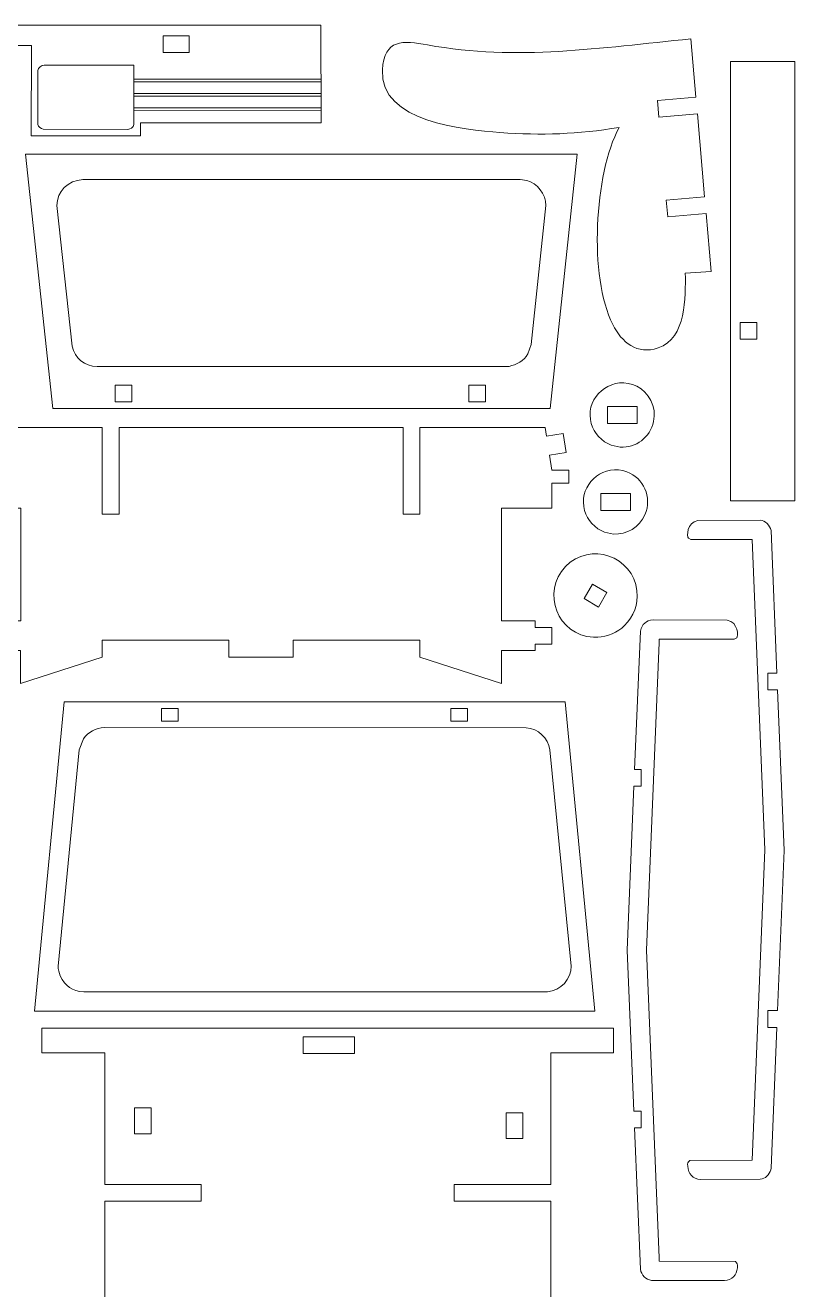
# Model space of a CAD drawing. Header units: centimetres. Extents: x -51 to 93, y -24 to 6.
# Drawn here: x -10.88 to 0.63, y -13.46 to 5.44 of the extents above; entities that cross this region are included whole.
import ezdxf

# ---------------------------------------------------------------- set-up
doc = ezdxf.new("R2010")
doc.units = ezdxf.units.CM
doc.header["$MEASUREMENT"] = 0
doc.layers.add('Camada 1', color=7, linetype='Continuous')

msp = doc.modelspace()

# ---------------------------------------------------------------- linework, layer by layer
at = {"layer": 'Camada 1', "color": 250, "lineweight": 9}
for points, knots in [([(-6.45762, 5.44311), (-6.45762, 5.44311), (-10.78777, 5.44311), (-10.78777, 5.44311), (-10.78777, 5.44311), (-10.78777, 5.44311), (-11.04777, 5.44311), (-11.04777, 5.44311), (-11.04777, 5.44311), (-11.04777, 5.44311), (-11.04777, 5.14311), (-11.04777, 5.14311), (-11.04777, 5.14311), (-11.04777, 5.14311), (-10.78819, 5.14311), (-10.78819, 5.14311), (-10.78819, 5.14311), (-10.78819, 5.14311), (-10.79008, 3.79054), (-10.79008, 3.79054), (-10.79008, 3.79054), (-10.79008, 3.79054), (-9.15559, 3.79068), (-9.15559, 3.79068), (-9.15559, 3.79068), (-9.15559, 3.79068), (-9.1559, 3.9865), (-9.1559, 3.9865), (-9.1559, 3.9865), (-9.1559, 3.9865), (-6.45165, 3.98661), (-6.45165, 3.98661), (-6.45165, 3.98661), (-6.45165, 3.98661), (-6.45762, 5.44311), (-6.45762, 5.44311)], [0, 0, 0, 0, 0.1, 0.1, 0.1, 0.1, 0.2, 0.2, 0.2, 0.2, 0.3, 0.3, 0.3, 0.3, 0.4, 0.4, 0.4, 0.4, 0.5, 0.5, 0.5, 0.5, 0.6, 0.6, 0.6, 0.6, 0.7, 0.7, 0.7, 0.7, 0.8, 0.8, 0.8, 0.8, 1, 1, 1, 1]), ([(-8.81479, 5.03415), (-8.81479, 5.03415), (-8.81651, 5.28424), (-8.81651, 5.28424), (-8.81651, 5.28424), (-8.81651, 5.28424), (-8.42939, 5.28758), (-8.42939, 5.28758), (-8.42939, 5.28758), (-8.42939, 5.28758), (-8.42982, 5.03746), (-8.42982, 5.03746), (-8.42982, 5.03746), (-8.42982, 5.03746), (-8.81479, 5.03415), (-8.81479, 5.03415)], [0, 0, 0, 0, 0.2, 0.2, 0.2, 0.2, 0.4, 0.4, 0.4, 0.4, 0.6, 0.6, 0.6, 0.6, 1, 1, 1, 1]), ([(-1.29111, 2.82888), (-1.29111, 2.82888), (-0.71617, 2.87918), (-0.71617, 2.87918), (-0.71617, 2.87918), (-0.71617, 2.87918), (-0.82475, 4.12024), (-0.82475, 4.12024), (-0.82475, 4.12024), (-0.82475, 4.12024), (-1.39969, 4.06994), (-1.39969, 4.06994), (-1.39969, 4.06994), (-1.39969, 4.06994), (-1.42149, 4.31907), (-1.42149, 4.31907), (-1.42149, 4.31907), (-1.42149, 4.31907), (-0.84654, 4.36938), (-0.84654, 4.36938), (-0.84654, 4.36938), (-0.84654, 4.36938), (-0.92263, 5.23903), (-0.92263, 5.23903), (-0.92263, 5.23903), (-2.28778, 5.10782), (-3.51014, 4.90592), (-4.86218, 5.14945), (-4.86218, 5.14945), (-5.22684, 5.21513), (-5.51363, 5.24539), (-5.53612, 4.77502), (-5.53612, 4.77502), (-5.5737, 3.98907), (-4.31661, 3.88284), (-3.77789, 3.84083), (-3.77789, 3.84083), (-3.15475, 3.79224), (-2.6118, 3.81582), (-1.99529, 3.91613), (-1.99529, 3.91613), (-2.36917, 3.22062), (-2.45112, 1.68601), (-2.09182, 0.97112), (-2.09182, 0.97112), (-1.95625, 0.70138), (-1.72765, 0.51245), (-1.41297, 0.61916), (-1.41297, 0.61916), (-0.98802, 0.76326), (-1.00256, 1.38327), (-1.00558, 1.73692), (-1.00558, 1.73692), (-1.00558, 1.73692), (-0.61829, 1.76038), (-0.61829, 1.76038), (-0.61829, 1.76038), (-0.61829, 1.76038), (-0.69437, 2.63004), (-0.69437, 2.63004), (-0.69437, 2.63004), (-0.69437, 2.63004), (-1.26932, 2.57974), (-1.26932, 2.57974), (-1.26932, 2.57974), (-1.26932, 2.57974), (-1.29111, 2.82888), (-1.29111, 2.82888)], [0, 0, 0, 0, 0.05555556, 0.05555556, 0.05555556, 0.05555556, 0.11111111, 0.11111111, 0.11111111, 0.11111111, 0.16666667, 0.16666667, 0.16666667, 0.16666667, 0.22222222, 0.22222222, 0.22222222, 0.22222222, 0.27777778, 0.27777778, 0.27777778, 0.27777778, 0.33333333, 0.33333333, 0.33333333, 0.33333333, 0.38888889, 0.38888889, 0.38888889, 0.38888889, 0.44444444, 0.44444444, 0.44444444, 0.44444444, 0.5, 0.5, 0.5, 0.5, 0.55555556, 0.55555556, 0.55555556, 0.55555556, 0.61111111, 0.61111111, 0.61111111, 0.61111111, 0.66666667, 0.66666667, 0.66666667, 0.66666667, 0.72222222, 0.72222222, 0.72222222, 0.72222222, 0.77777778, 0.77777778, 0.77777778, 0.77777778, 0.83333333, 0.83333333, 0.83333333, 0.83333333, 0.88888889, 0.88888889, 0.88888889, 0.88888889, 1, 1, 1, 1]), ([(-9.25322, 3.95811), (-9.26798, 3.91463), (-9.30141, 3.89043), (-9.34632, 3.88684), (-9.34632, 3.88684), (-9.34632, 3.88684), (-10.61246, 3.88889), (-10.61246, 3.88889), (-10.61246, 3.88889), (-10.6461, 3.89609), (-10.68512, 3.92408), (-10.69047, 3.95806), (-10.69047, 3.95806), (-10.69047, 3.95806), (-10.69159, 4.76512), (-10.69159, 4.76512), (-10.69159, 4.76512), (-10.68575, 4.81292), (-10.64178, 4.84507), (-10.59601, 4.84878), (-10.59601, 4.84878), (-10.59601, 4.84878), (-9.25357, 4.84806), (-9.25357, 4.84806), (-9.25357, 4.84806), (-9.25357, 4.84806), (-9.25322, 3.95811), (-9.25322, 3.95811)], [0, 0, 0, 0, 0.125, 0.125, 0.125, 0.125, 0.25, 0.25, 0.25, 0.25, 0.375, 0.375, 0.375, 0.375, 0.5, 0.5, 0.5, 0.5, 0.625, 0.625, 0.625, 0.625, 0.75, 0.75, 0.75, 0.75, 1, 1, 1, 1]), ([(0.63121, 4.89968), (0.63121, 4.89968), (0.63121, -1.66603), (0.63121, -1.66603), (0.63121, -1.66603), (0.63121, -1.66603), (-0.33064, -1.66603), (-0.33064, -1.66603), (-0.33064, -1.66603), (-0.33064, -1.66603), (-0.33064, 4.89968), (-0.33064, 4.89968), (-0.33064, 4.89968), (-0.33064, 4.89968), (0.63121, 4.89968), (0.63121, 4.89968)], [0, 0, 0, 0, 0.2, 0.2, 0.2, 0.2, 0.4, 0.4, 0.4, 0.4, 0.6, 0.6, 0.6, 0.6, 1, 1, 1, 1]), ([(-10.87396, 3.51851), (-10.87396, 3.51851), (-10.4699, -0.28487), (-10.4699, -0.28487), (-10.4699, -0.28487), (-10.4699, -0.28487), (-3.02722, -0.28487), (-3.02722, -0.28487), (-3.02722, -0.28487), (-3.02722, -0.28487), (-2.62547, 3.51851), (-2.62547, 3.51851), (-2.62547, 3.51851), (-2.62547, 3.51851), (-10.87396, 3.51851), (-10.87396, 3.51851)], [0, 0, 0, 0, 0.2, 0.2, 0.2, 0.2, 0.4, 0.4, 0.4, 0.4, 0.6, 0.6, 0.6, 0.6, 1, 1, 1, 1]), ([(-3.64241, 0.34409), (-3.53222, 0.37011), (-3.41479, 0.42177), (-3.361, 0.53214), (-3.361, 0.53214), (-3.361, 0.53214), (-3.31299, 0.67351), (-3.31299, 0.67351), (-3.31299, 0.67351), (-3.31299, 0.67351), (-3.09342, 2.75116), (-3.09342, 2.75116), (-3.09342, 2.75116), (-3.0872, 2.91261), (-3.22244, 3.09032), (-3.37857, 3.12278), (-3.37857, 3.12278), (-3.37857, 3.12278), (-3.47817, 3.13591), (-3.47817, 3.13591), (-3.47817, 3.13591), (-3.47817, 3.13591), (-10.02077, 3.13591), (-10.02077, 3.13591), (-10.02077, 3.13591), (-10.23803, 3.12716), (-10.41314, 2.95552), (-10.40552, 2.75116), (-10.40552, 2.75116), (-10.40552, 2.75116), (-10.17791, 0.64715), (-10.17791, 0.64715), (-10.17791, 0.64715), (-10.13898, 0.46087), (-9.99202, 0.34753), (-9.80538, 0.34084), (-9.80538, 0.34084), (-9.80538, 0.34084), (-3.69235, 0.34084), (-3.69235, 0.34084), (-3.69235, 0.34084), (-3.69235, 0.34084), (-3.64241, 0.34409), (-3.64241, 0.34409)], [0, 0, 0, 0, 0.08333333, 0.08333333, 0.08333333, 0.08333333, 0.16666667, 0.16666667, 0.16666667, 0.16666667, 0.25, 0.25, 0.25, 0.25, 0.33333333, 0.33333333, 0.33333333, 0.33333333, 0.41666667, 0.41666667, 0.41666667, 0.41666667, 0.5, 0.5, 0.5, 0.5, 0.58333333, 0.58333333, 0.58333333, 0.58333333, 0.66666667, 0.66666667, 0.66666667, 0.66666667, 0.75, 0.75, 0.75, 0.75, 0.83333333, 0.83333333, 0.83333333, 0.83333333, 1, 1, 1, 1]), ([(0.06372, 0.99943), (0.06372, 0.99943), (0.06372, 0.74934), (0.06372, 0.74934), (0.06372, 0.74934), (0.06372, 0.74934), (-0.18637, 0.74934), (-0.18637, 0.74934), (-0.18637, 0.74934), (-0.18637, 0.74934), (-0.18637, 0.99943), (-0.18637, 0.99943), (-0.18637, 0.99943), (-0.18637, 0.99943), (0.06372, 0.99943), (0.06372, 0.99943)], [0, 0, 0, 0, 0.2, 0.2, 0.2, 0.2, 0.4, 0.4, 0.4, 0.4, 0.6, 0.6, 0.6, 0.6, 1, 1, 1, 1]), ([(-2.21288, -0.78534), (-2.34684, -0.67658), (-2.42536, -0.56848), (-2.43017, -0.38388), (-2.43017, -0.38388), (-2.43852, -0.06365), (-2.07771, 0.21578), (-1.73329, 0.04728), (-1.73329, 0.04728), (-1.54857, -0.04309), (-1.43286, -0.26171), (-1.47941, -0.47935), (-1.47941, -0.47935), (-1.53112, -0.72114), (-1.74732, -0.87745), (-1.97851, -0.86344), (-1.97851, -0.86344), (-1.97851, -0.86344), (-2.11359, -0.8352), (-2.11359, -0.8352), (-2.11359, -0.8352), (-2.11359, -0.8352), (-2.21288, -0.78534), (-2.21288, -0.78534)], [0, 0, 0, 0, 0.14285714, 0.14285714, 0.14285714, 0.14285714, 0.28571429, 0.28571429, 0.28571429, 0.28571429, 0.42857143, 0.42857143, 0.42857143, 0.42857143, 0.57142857, 0.57142857, 0.57142857, 0.57142857, 0.71428571, 0.71428571, 0.71428571, 0.71428571, 1, 1, 1, 1]), ([(-9.53363, -0.18464), (-9.53363, -0.18464), (-9.28354, -0.18464), (-9.28354, -0.18464), (-9.28354, -0.18464), (-9.28354, -0.18464), (-9.28354, 0.06556), (-9.28354, 0.06556), (-9.28354, 0.06556), (-9.28354, 0.06556), (-9.53363, 0.06556), (-9.53363, 0.06556), (-9.53363, 0.06556), (-9.53363, 0.06556), (-9.53363, -0.18464), (-9.53363, -0.18464)], [0, 0, 0, 0, 0.2, 0.2, 0.2, 0.2, 0.4, 0.4, 0.4, 0.4, 0.6, 0.6, 0.6, 0.6, 1, 1, 1, 1]), ([(-4.24419, -0.18464), (-4.24419, -0.18464), (-3.9941, -0.18464), (-3.9941, -0.18464), (-3.9941, -0.18464), (-3.9941, -0.18464), (-3.9941, 0.06556), (-3.9941, 0.06556), (-3.9941, 0.06556), (-3.9941, 0.06556), (-4.24419, 0.06556), (-4.24419, 0.06556), (-4.24419, 0.06556), (-4.24419, 0.06556), (-4.24419, -0.18464), (-4.24419, -0.18464)], [0, 0, 0, 0, 0.2, 0.2, 0.2, 0.2, 0.4, 0.4, 0.4, 0.4, 0.6, 0.6, 0.6, 0.6, 1, 1, 1, 1]), ([(-1.72713, -0.25724), (-1.72713, -0.25724), (-2.17084, -0.25724), (-2.17084, -0.25724), (-2.17084, -0.25724), (-2.17084, -0.25724), (-2.17084, -0.50858), (-2.17084, -0.50858), (-2.17084, -0.50858), (-2.17084, -0.50858), (-1.72713, -0.50858), (-1.72713, -0.50858), (-1.72713, -0.50858), (-1.72713, -0.50858), (-1.72713, -0.25724), (-1.72713, -0.25724)], [0, 0, 0, 0, 0.2, 0.2, 0.2, 0.2, 0.4, 0.4, 0.4, 0.4, 0.6, 0.6, 0.6, 0.6, 1, 1, 1, 1]), ([(-10.94888, -4.39622), (-10.94888, -4.39622), (-9.72766, -4.00086), (-9.72766, -4.00086), (-9.72766, -4.00086), (-9.72766, -4.00086), (-9.72766, -3.75077), (-9.72766, -3.75077), (-9.72766, -3.75077), (-9.72766, -3.75077), (-7.83279, -3.7508), (-7.83279, -3.7508), (-7.83279, -3.7508), (-7.83279, -3.7508), (-7.83276, -4.00089), (-7.83276, -4.00089), (-7.83276, -4.00089), (-7.83276, -4.00089), (-6.8709, -4.00086), (-6.8709, -4.00086), (-6.8709, -4.00086), (-6.8709, -4.00086), (-6.8709, -3.75077), (-6.8709, -3.75077), (-6.8709, -3.75077), (-6.8709, -3.75077), (-4.9762, -3.7508), (-4.9762, -3.7508), (-4.9762, -3.7508), (-4.9762, -3.7508), (-4.97603, -4.00086), (-4.97603, -4.00086), (-4.97603, -4.00086), (-4.97603, -4.00086), (-3.75421, -4.39622), (-3.75421, -4.39622), (-3.75421, -4.39622), (-3.75421, -4.39622), (-3.75421, -3.90465), (-3.75421, -3.90465), (-3.75421, -3.90465), (-3.75421, -3.90465), (-3.25029, -3.90465), (-3.25029, -3.90465), (-3.25029, -3.90465), (-3.25029, -3.90465), (-3.25029, -3.80845), (-3.25029, -3.80845), (-3.25029, -3.80845), (-3.25029, -3.80845), (-3.0002, -3.80845), (-3.0002, -3.80845), (-3.0002, -3.80845), (-3.0002, -3.80845), (-3.0002, -3.55713), (-3.0002, -3.55713), (-3.0002, -3.55713), (-3.0002, -3.55713), (-3.25029, -3.55713), (-3.25029, -3.55713), (-3.25029, -3.55713), (-3.25029, -3.55713), (-3.25029, -3.46095), (-3.25029, -3.46095), (-3.25029, -3.46095), (-3.25029, -3.46095), (-3.75421, -3.46095), (-3.75421, -3.46095), (-3.75421, -3.46095), (-3.75421, -3.46095), (-3.75421, -1.77435), (-3.75421, -1.77435), (-3.75421, -1.77435), (-3.75421, -1.77435), (-3.0002, -1.77435), (-3.0002, -1.77435), (-3.0002, -1.77435), (-3.0002, -1.77435), (-3.0002, -1.40189), (-3.0002, -1.40189), (-3.0002, -1.40189), (-3.0002, -1.40189), (-2.75011, -1.40189), (-2.75011, -1.40189), (-2.75011, -1.40189), (-2.75011, -1.40189), (-2.75011, -1.20953), (-2.75011, -1.20953), (-2.75011, -1.20953), (-2.75011, -1.20953), (-3.0002, -1.20953), (-3.0002, -1.20953), (-3.0002, -1.20953), (-3.0002, -1.20953), (-3.036, -0.9848), (-3.036, -0.9848), (-3.036, -0.9848), (-3.036, -0.9848), (-2.78902, -0.94544), (-2.78902, -0.94544), (-2.78902, -0.94544), (-2.78902, -0.94544), (-2.8344, -0.66052), (-2.8344, -0.66052), (-2.8344, -0.66052), (-2.8344, -0.66052), (-3.08138, -0.69985), (-3.08138, -0.69985), (-3.08138, -0.69985), (-3.08138, -0.69985), (-3.10203, -0.57013), (-3.10203, -0.57013), (-3.10203, -0.57013), (-3.10203, -0.57013), (-4.976, -0.57013), (-4.976, -0.57013), (-4.976, -0.57013), (-4.976, -0.57013), (-4.976, -1.86448), (-4.976, -1.86448), (-4.976, -1.86448), (-4.976, -1.86448), (-5.22609, -1.86448), (-5.22609, -1.86448), (-5.22609, -1.86448), (-5.22609, -1.86448), (-5.22609, -0.57013), (-5.22609, -0.57013), (-5.22609, -0.57013), (-5.22609, -0.57013), (-9.47751, -0.57016), (-9.47751, -0.57016), (-9.47751, -0.57016), (-9.47751, -0.57016), (-9.47751, -1.86448), (-9.47751, -1.86448), (-9.47751, -1.86448), (-9.47751, -1.86448), (-9.72761, -1.86448), (-9.72761, -1.86448), (-9.72761, -1.86448), (-9.72761, -1.86448), (-9.72761, -0.57016), (-9.72761, -0.57016), (-9.72761, -0.57016), (-9.72761, -0.57016), (-11.59872, -0.57016), (-11.59872, -0.57016), (-11.59872, -0.57016), (-11.59872, -0.57016), (-11.61909, -0.69983), (-11.61909, -0.69983), (-11.61909, -0.69983), (-11.61909, -0.69983), (-11.86613, -0.66103), (-11.86613, -0.66103), (-11.86613, -0.66103), (-11.86613, -0.66103), (-11.91091, -0.94609), (-11.91091, -0.94609), (-11.91091, -0.94609), (-11.91091, -0.94609), (-11.66384, -0.98489), (-11.66384, -0.98489), (-11.66384, -0.98489), (-11.66384, -0.98489), (-11.69914, -1.20959), (-11.69914, -1.20959), (-11.69914, -1.20959), (-11.69914, -1.20959), (-11.94932, -1.20953), (-11.94932, -1.20953), (-11.94932, -1.20953), (-11.94932, -1.20953), (-11.94932, -1.40189), (-11.94932, -1.40189), (-11.94932, -1.40189), (-11.94932, -1.40189), (-11.69923, -1.40189), (-11.69923, -1.40189), (-11.69923, -1.40189), (-11.69923, -1.40189), (-11.69923, -1.77435), (-11.69923, -1.77435), (-11.69923, -1.77435), (-11.69923, -1.77435), (-10.94523, -1.77435), (-10.94523, -1.77435), (-10.94523, -1.77435), (-10.94523, -1.77435), (-10.94523, -3.46095), (-10.94523, -3.46095), (-10.94523, -3.46095), (-10.94523, -3.46095), (-11.44914, -3.46095), (-11.44914, -3.46095), (-11.44914, -3.46095), (-11.44914, -3.46095), (-11.44914, -3.55713), (-11.44914, -3.55713), (-11.44914, -3.55713), (-11.44914, -3.55713), (-11.69923, -3.55713), (-11.69923, -3.55713), (-11.69923, -3.55713), (-11.69923, -3.55713), (-11.69923, -3.80845), (-11.69923, -3.80845), (-11.69923, -3.80845), (-11.69923, -3.80845), (-11.44914, -3.80845), (-11.44914, -3.80845), (-11.44914, -3.80845), (-11.44914, -3.80845), (-11.44914, -3.90465), (-11.44914, -3.90465), (-11.44914, -3.90465), (-11.44914, -3.90465), (-10.94888, -3.90465), (-10.94888, -3.90465), (-10.94888, -3.90465), (-10.94888, -3.90465), (-10.94888, -4.39622), (-10.94888, -4.39622)], [0, 0, 0, 0, 0.01754386, 0.01754386, 0.01754386, 0.01754386, 0.03508772, 0.03508772, 0.03508772, 0.03508772, 0.05263158, 0.05263158, 0.05263158, 0.05263158, 0.07017544, 0.07017544, 0.07017544, 0.07017544, 0.0877193, 0.0877193, 0.0877193, 0.0877193, 0.10526316, 0.10526316, 0.10526316, 0.10526316, 0.12280702, 0.12280702, 0.12280702, 0.12280702, 0.14035088, 0.14035088, 0.14035088, 0.14035088, 0.15789474, 0.15789474, 0.15789474, 0.15789474, 0.1754386, 0.1754386, 0.1754386, 0.1754386, 0.19298246, 0.19298246, 0.19298246, 0.19298246, 0.21052632, 0.21052632, 0.21052632, 0.21052632, 0.22807018, 0.22807018, 0.22807018, 0.22807018, 0.24561404, 0.24561404, 0.24561404, 0.24561404, 0.26315789, 0.26315789, 0.26315789, 0.26315789, 0.28070175, 0.28070175, 0.28070175, 0.28070175, 0.29824561, 0.29824561, 0.29824561, 0.29824561, 0.31578947, 0.31578947, 0.31578947, 0.31578947, 0.33333333, 0.33333333, 0.33333333, 0.33333333, 0.35087719, 0.35087719, 0.35087719, 0.35087719, 0.36842105, 0.36842105, 0.36842105, 0.36842105, 0.38596491, 0.38596491, 0.38596491, 0.38596491, 0.40350877, 0.40350877, 0.40350877, 0.40350877, 0.42105263, 0.42105263, 0.42105263, 0.42105263, 0.43859649, 0.43859649, 0.43859649, 0.43859649, 0.45614035, 0.45614035, 0.45614035, 0.45614035, 0.47368421, 0.47368421, 0.47368421, 0.47368421, 0.49122807, 0.49122807, 0.49122807, 0.49122807, 0.50877193, 0.50877193, 0.50877193, 0.50877193, 0.52631579, 0.52631579, 0.52631579, 0.52631579, 0.54385965, 0.54385965, 0.54385965, 0.54385965, 0.56140351, 0.56140351, 0.56140351, 0.56140351, 0.57894737, 0.57894737, 0.57894737, 0.57894737, 0.59649123, 0.59649123, 0.59649123, 0.59649123, 0.61403509, 0.61403509, 0.61403509, 0.61403509, 0.63157895, 0.63157895, 0.63157895, 0.63157895, 0.64912281, 0.64912281, 0.64912281, 0.64912281, 0.66666667, 0.66666667, 0.66666667, 0.66666667, 0.68421053, 0.68421053, 0.68421053, 0.68421053, 0.70175439, 0.70175439, 0.70175439, 0.70175439, 0.71929825, 0.71929825, 0.71929825, 0.71929825, 0.73684211, 0.73684211, 0.73684211, 0.73684211, 0.75438596, 0.75438596, 0.75438596, 0.75438596, 0.77192982, 0.77192982, 0.77192982, 0.77192982, 0.78947368, 0.78947368, 0.78947368, 0.78947368, 0.80701754, 0.80701754, 0.80701754, 0.80701754, 0.8245614, 0.8245614, 0.8245614, 0.8245614, 0.84210526, 0.84210526, 0.84210526, 0.84210526, 0.85964912, 0.85964912, 0.85964912, 0.85964912, 0.87719298, 0.87719298, 0.87719298, 0.87719298, 0.89473684, 0.89473684, 0.89473684, 0.89473684, 0.9122807, 0.9122807, 0.9122807, 0.9122807, 0.92982456, 0.92982456, 0.92982456, 0.92982456, 0.94736842, 0.94736842, 0.94736842, 0.94736842, 0.96491228, 0.96491228, 0.96491228, 0.96491228, 1, 1, 1, 1]), ([(-2.31275, -2.08504), (-2.44667, -1.97622), (-2.52522, -1.86827), (-2.53004, -1.68358), (-2.53004, -1.68358), (-2.53782, -1.38548), (-2.22122, -1.10805), (-1.87857, -1.23317), (-1.87857, -1.23317), (-1.63581, -1.32182), (-1.49539, -1.60812), (-1.60951, -1.87389), (-1.60951, -1.87389), (-1.6905, -2.06249), (-1.88385, -2.17482), (-2.07837, -2.16314), (-2.07837, -2.16314), (-2.07837, -2.16314), (-2.21346, -2.13487), (-2.21346, -2.13487), (-2.21346, -2.13487), (-2.21346, -2.13487), (-2.31275, -2.08504), (-2.31275, -2.08504)], [0, 0, 0, 0, 0.14285714, 0.14285714, 0.14285714, 0.14285714, 0.28571429, 0.28571429, 0.28571429, 0.28571429, 0.42857143, 0.42857143, 0.42857143, 0.42857143, 0.57142857, 0.57142857, 0.57142857, 0.57142857, 0.71428571, 0.71428571, 0.71428571, 0.71428571, 1, 1, 1, 1]), ([(-1.827, -1.55694), (-1.827, -1.55694), (-2.2707, -1.55694), (-2.2707, -1.55694), (-2.2707, -1.55694), (-2.2707, -1.55694), (-2.2707, -1.80826), (-2.2707, -1.80826), (-2.2707, -1.80826), (-2.2707, -1.80826), (-1.827, -1.80826), (-1.827, -1.80826), (-1.827, -1.80826), (-1.827, -1.80826), (-1.827, -1.55694), (-1.827, -1.55694)], [0, 0, 0, 0, 0.2, 0.2, 0.2, 0.2, 0.4, 0.4, 0.4, 0.4, 0.6, 0.6, 0.6, 0.6, 1, 1, 1, 1]), ([(0.27429, -11.66765), (0.27429, -11.66765), (0.27919, -11.64297), (0.27919, -11.64297), (0.27919, -11.64297), (0.27919, -11.64297), (0.3649, -9.53703), (0.3649, -9.53703), (0.3649, -9.53703), (0.3649, -9.53703), (0.23079, -9.53703), (0.23079, -9.53703), (0.23079, -9.53703), (0.23079, -9.53703), (0.23079, -9.28694), (0.23079, -9.28694), (0.23079, -9.28694), (0.23079, -9.28694), (0.37509, -9.28694), (0.37509, -9.28694), (0.37509, -9.28694), (0.37509, -9.28694), (0.47242, -6.89493), (0.47242, -6.89493), (0.47242, -6.89493), (0.47242, -6.89493), (0.37509, -4.49026), (0.37509, -4.49026), (0.37509, -4.49026), (0.37509, -4.49026), (0.23079, -4.49026), (0.23079, -4.49026), (0.23079, -4.49026), (0.23079, -4.49026), (0.23079, -4.24017), (0.23079, -4.24017), (0.23079, -4.24017), (0.23079, -4.24017), (0.36497, -4.24017), (0.36497, -4.24017), (0.36497, -4.24017), (0.36497, -4.24017), (0.27646, -2.11012), (0.27646, -2.11012), (0.27646, -2.11012), (0.25989, -2.03106), (0.19324, -1.96206), (0.11359, -1.95613), (0.11359, -1.95613), (0.11359, -1.95613), (-0.81755, -1.95841), (-0.81755, -1.95841), (-0.81755, -1.95841), (-0.98339, -1.99157), (-0.98561, -2.199), (-0.95962, -2.22424), (-0.95962, -2.22424), (-0.95962, -2.22424), (-0.92149, -2.24304), (-0.92149, -2.24304), (-0.92149, -2.24304), (-0.92149, -2.24304), (-0.00772, -2.24304), (-0.00772, -2.24304), (-0.00772, -2.24304), (-0.00772, -2.24304), (0.18468, -6.88238), (0.18468, -6.88238), (0.18468, -6.88238), (0.18468, -6.88238), (-0.00772, -11.52169), (-0.00772, -11.52169), (-0.00772, -11.52169), (-0.00772, -11.52169), (-0.93989, -11.52534), (-0.93989, -11.52534), (-0.93989, -11.52534), (-0.96935, -11.56377), (-0.97315, -11.55754), (-0.97005, -11.61146), (-0.97005, -11.61146), (-0.96353, -11.72544), (-0.8954, -11.8055), (-0.77719, -11.81023), (-0.77719, -11.81023), (-0.77719, -11.81023), (0.11359, -11.80861), (0.11359, -11.80861), (0.11359, -11.80861), (0.1984, -11.79991), (0.24524, -11.74042), (0.27429, -11.66765)], [0, 0, 0, 0, 0.04166667, 0.04166667, 0.04166667, 0.04166667, 0.08333333, 0.08333333, 0.08333333, 0.08333333, 0.125, 0.125, 0.125, 0.125, 0.16666667, 0.16666667, 0.16666667, 0.16666667, 0.20833333, 0.20833333, 0.20833333, 0.20833333, 0.25, 0.25, 0.25, 0.25, 0.29166667, 0.29166667, 0.29166667, 0.29166667, 0.33333333, 0.33333333, 0.33333333, 0.33333333, 0.375, 0.375, 0.375, 0.375, 0.41666667, 0.41666667, 0.41666667, 0.41666667, 0.45833333, 0.45833333, 0.45833333, 0.45833333, 0.5, 0.5, 0.5, 0.5, 0.54166667, 0.54166667, 0.54166667, 0.54166667, 0.58333333, 0.58333333, 0.58333333, 0.58333333, 0.625, 0.625, 0.625, 0.625, 0.66666667, 0.66666667, 0.66666667, 0.66666667, 0.70833333, 0.70833333, 0.70833333, 0.70833333, 0.75, 0.75, 0.75, 0.75, 0.79166667, 0.79166667, 0.79166667, 0.79166667, 0.83333333, 0.83333333, 0.83333333, 0.83333333, 0.875, 0.875, 0.875, 0.875, 0.91666667, 0.91666667, 0.91666667, 0.91666667, 1, 1, 1, 1]), ([(-2.31534, -3.7061), (-2.18419, -3.70137), (-2.01005, -3.63046), (-1.91881, -3.535), (-1.91881, -3.535), (-1.77174, -3.38112), (-1.70719, -3.23004), (-1.72999, -3.01113), (-1.72999, -3.01113), (-1.78415, -2.49116), (-2.43595, -2.26993), (-2.79706, -2.64658), (-2.79706, -2.64658), (-3.16687, -3.03233), (-2.91793, -3.67814), (-2.38087, -3.70502), (-2.38087, -3.70502), (-2.38087, -3.70502), (-2.31534, -3.7061), (-2.31534, -3.7061)], [0, 0, 0, 0, 0.16666667, 0.16666667, 0.16666667, 0.16666667, 0.33333333, 0.33333333, 0.33333333, 0.33333333, 0.5, 0.5, 0.5, 0.5, 0.66666667, 0.66666667, 0.66666667, 0.66666667, 1, 1, 1, 1]), ([(-2.39528, -2.91056), (-2.39528, -2.91056), (-2.52096, -3.12823), (-2.52096, -3.12823), (-2.52096, -3.12823), (-2.52096, -3.12823), (-2.30328, -3.25391), (-2.30328, -3.25391), (-2.30328, -3.25391), (-2.30328, -3.25391), (-2.17761, -3.03623), (-2.17761, -3.03623), (-2.17761, -3.03623), (-2.17761, -3.03623), (-2.39528, -2.91056), (-2.39528, -2.91056)], [0, 0, 0, 0, 0.2, 0.2, 0.2, 0.2, 0.4, 0.4, 0.4, 0.4, 0.6, 0.6, 0.6, 0.6, 1, 1, 1, 1]), ([(-1.67756, -3.61286), (-1.64966, -3.50999), (-1.59745, -3.45149), (-1.48683, -3.4456), (-1.48683, -3.4456), (-1.48683, -3.4456), (-0.37764, -3.44968), (-0.37764, -3.44968), (-0.37764, -3.44968), (-0.2096, -3.48334), (-0.21161, -3.69162), (-0.23558, -3.71551), (-0.23558, -3.71551), (-0.23558, -3.71551), (-0.27374, -3.73434), (-0.27374, -3.73434), (-0.27374, -3.73434), (-0.27374, -3.73434), (-1.39463, -3.73434), (-1.39463, -3.73434), (-1.39463, -3.73434), (-1.39463, -3.73434), (-1.39463, -3.78243), (-1.39463, -3.78243), (-1.39463, -3.78243), (-1.39463, -3.78243), (-1.58699, -8.38326), (-1.58699, -8.38326), (-1.58699, -8.38326), (-1.58699, -8.38326), (-1.39463, -12.9841), (-1.39463, -12.9841), (-1.39463, -12.9841), (-1.39463, -12.9841), (-1.39463, -13.03219), (-1.39463, -13.03219), (-1.39463, -13.03219), (-1.39463, -13.03219), (-0.25535, -13.03584), (-0.25535, -13.03584), (-0.25535, -13.03584), (-0.22654, -13.06871), (-0.22134, -13.06468), (-0.22636, -13.13059), (-0.22636, -13.13059), (-0.23503, -13.24418), (-0.30683, -13.3154), (-0.41804, -13.32076), (-0.41804, -13.32076), (-0.41804, -13.32076), (-1.51193, -13.31927), (-1.51193, -13.31927), (-1.51193, -13.31927), (-1.59276, -13.31042), (-1.66693, -13.23815), (-1.67756, -13.15367), (-1.67756, -13.15367), (-1.67756, -13.15367), (-1.76539, -11.038), (-1.76539, -11.038), (-1.76539, -11.038), (-1.76539, -11.038), (-1.66838, -11.038), (-1.66838, -11.038), (-1.66838, -11.038), (-1.66838, -11.038), (-1.66838, -10.78793), (-1.66838, -10.78793), (-1.66838, -10.78793), (-1.66838, -10.78793), (-1.77577, -10.78793), (-1.77577, -10.78793), (-1.77577, -10.78793), (-1.77577, -10.78793), (-1.87556, -8.38326), (-1.87556, -8.38326), (-1.87556, -8.38326), (-1.87556, -8.38326), (-1.77375, -5.93036), (-1.77375, -5.93036), (-1.77375, -5.93036), (-1.77375, -5.93036), (-1.66838, -5.93036), (-1.66838, -5.93036), (-1.66838, -5.93036), (-1.66838, -5.93036), (-1.66838, -5.68027), (-1.66838, -5.68027), (-1.66838, -5.68027), (-1.66838, -5.68027), (-1.76336, -5.68027), (-1.76336, -5.68027), (-1.76336, -5.68027), (-1.76336, -5.68027), (-1.67756, -3.61286), (-1.67756, -3.61286)], [0, 0, 0, 0, 0.04, 0.04, 0.04, 0.04, 0.08, 0.08, 0.08, 0.08, 0.12, 0.12, 0.12, 0.12, 0.16, 0.16, 0.16, 0.16, 0.2, 0.2, 0.2, 0.2, 0.24, 0.24, 0.24, 0.24, 0.28, 0.28, 0.28, 0.28, 0.32, 0.32, 0.32, 0.32, 0.36, 0.36, 0.36, 0.36, 0.4, 0.4, 0.4, 0.4, 0.44, 0.44, 0.44, 0.44, 0.48, 0.48, 0.48, 0.48, 0.52, 0.52, 0.52, 0.52, 0.56, 0.56, 0.56, 0.56, 0.6, 0.6, 0.6, 0.6, 0.64, 0.64, 0.64, 0.64, 0.68, 0.68, 0.68, 0.68, 0.72, 0.72, 0.72, 0.72, 0.76, 0.76, 0.76, 0.76, 0.8, 0.8, 0.8, 0.8, 0.84, 0.84, 0.84, 0.84, 0.88, 0.88, 0.88, 0.88, 0.92, 0.92, 0.92, 0.92, 1, 1, 1, 1]), ([(-2.80475, -4.67273), (-2.80475, -4.67273), (-10.30034, -4.67273), (-10.30034, -4.67273), (-10.30034, -4.67273), (-10.30034, -4.67273), (-10.74105, -9.29363), (-10.74105, -9.29363), (-10.74105, -9.29363), (-10.74105, -9.29363), (-2.35837, -9.29363), (-2.35837, -9.29363), (-2.35837, -9.29363), (-2.35837, -9.29363), (-2.80475, -4.67273), (-2.80475, -4.67273)], [0, 0, 0, 0, 0.2, 0.2, 0.2, 0.2, 0.4, 0.4, 0.4, 0.4, 0.6, 0.6, 0.6, 0.6, 1, 1, 1, 1]), ([(-8.59032, -4.9613), (-8.59032, -4.9613), (-8.84039, -4.9613), (-8.84039, -4.9613), (-8.84039, -4.9613), (-8.84039, -4.9613), (-8.84039, -4.76894), (-8.84039, -4.76894), (-8.84039, -4.76894), (-8.84039, -4.76894), (-8.59032, -4.76894), (-8.59032, -4.76894), (-8.59032, -4.76894), (-8.59032, -4.76894), (-8.59032, -4.9613), (-8.59032, -4.9613)], [0, 0, 0, 0, 0.2, 0.2, 0.2, 0.2, 0.4, 0.4, 0.4, 0.4, 0.6, 0.6, 0.6, 0.6, 1, 1, 1, 1]), ([(-4.26274, -4.9613), (-4.26274, -4.9613), (-4.51283, -4.9613), (-4.51283, -4.9613), (-4.51283, -4.9613), (-4.51283, -4.9613), (-4.51283, -4.76894), (-4.51283, -4.76894), (-4.51283, -4.76894), (-4.51283, -4.76894), (-4.26274, -4.76894), (-4.26274, -4.76894), (-4.26274, -4.76894), (-4.26274, -4.76894), (-4.26274, -4.9613), (-4.26274, -4.9613)], [0, 0, 0, 0, 0.2, 0.2, 0.2, 0.2, 0.4, 0.4, 0.4, 0.4, 0.6, 0.6, 0.6, 0.6, 1, 1, 1, 1]), ([(-10.3585, -8.76899), (-10.27593, -8.92261), (-10.18592, -8.99447), (-10.00598, -9.00642), (-10.00598, -9.00642), (-10.00598, -9.00642), (-3.06777, -9.00511), (-3.06777, -9.00511), (-3.06777, -9.00511), (-2.87244, -8.99317), (-2.7066, -8.81149), (-2.71237, -8.62048), (-2.71237, -8.62048), (-2.71237, -8.62048), (-3.03294, -5.38898), (-3.03294, -5.38898), (-3.03294, -5.38898), (-3.0583, -5.21402), (-3.20631, -5.06849), (-3.385, -5.05748), (-3.385, -5.05748), (-3.385, -5.05748), (-9.69674, -5.05611), (-9.69674, -5.05611), (-9.69674, -5.05611), (-9.82305, -5.06331), (-9.93933, -5.12011), (-10.01003, -5.2262), (-10.01003, -5.2262), (-10.01003, -5.2262), (-10.07179, -5.38909), (-10.07179, -5.38909), (-10.07179, -5.38909), (-10.07179, -5.38909), (-10.38791, -8.62013), (-10.38791, -8.62013), (-10.38791, -8.62013), (-10.38918, -8.67141), (-10.37409, -8.72081), (-10.3585, -8.76899)], [0, 0, 0, 0, 0.09090909, 0.09090909, 0.09090909, 0.09090909, 0.18181818, 0.18181818, 0.18181818, 0.18181818, 0.27272727, 0.27272727, 0.27272727, 0.27272727, 0.36363636, 0.36363636, 0.36363636, 0.36363636, 0.45454545, 0.45454545, 0.45454545, 0.45454545, 0.54545455, 0.54545455, 0.54545455, 0.54545455, 0.63636364, 0.63636364, 0.63636364, 0.63636364, 0.72727273, 0.72727273, 0.72727273, 0.72727273, 0.81818182, 0.81818182, 0.81818182, 0.81818182, 1, 1, 1, 1]), ([(-2.15361, -14.22463), (-2.15361, -14.22463), (-3.01929, -14.22463), (-3.01929, -14.22463), (-3.01929, -14.22463), (-3.01929, -14.22463), (-3.01929, -12.13711), (-3.01929, -12.13711), (-3.01929, -12.13711), (-3.01929, -12.13711), (-4.46213, -12.13714), (-4.46213, -12.13714), (-4.46213, -12.13714), (-4.46213, -12.13714), (-4.46213, -11.88582), (-4.46213, -11.88582), (-4.46213, -11.88582), (-4.46213, -11.88582), (-3.01934, -11.88582), (-3.01934, -11.88582), (-3.01934, -11.88582), (-3.01934, -11.88582), (-3.01929, -9.91864), (-3.01929, -9.91864), (-3.01929, -9.91864), (-3.01929, -9.91864), (-2.07885, -9.91867), (-2.07885, -9.91867), (-2.07885, -9.91867), (-2.07885, -9.91867), (-2.07885, -9.54918), (-2.07885, -9.54918), (-2.07885, -9.54918), (-2.07885, -9.54918), (-10.63068, -9.54918), (-10.63068, -9.54918), (-10.63068, -9.54918), (-10.63068, -9.54918), (-10.63068, -9.91864), (-10.63068, -9.91864), (-10.63068, -9.91864), (-10.63068, -9.91864), (-9.68996, -9.91864), (-9.68996, -9.91864), (-9.68996, -9.91864), (-9.68996, -9.91864), (-9.68996, -11.88602), (-9.68996, -11.88602), (-9.68996, -11.88602), (-9.68996, -11.88602), (-8.24717, -11.88602), (-8.24717, -11.88602), (-8.24717, -11.88602), (-8.24717, -11.88602), (-8.24717, -12.13737), (-8.24717, -12.13737), (-8.24717, -12.13737), (-8.24717, -12.13737), (-9.68996, -12.13737), (-9.68996, -12.13737), (-9.68996, -12.13737), (-9.68996, -12.13737), (-9.68996, -14.22463), (-9.68996, -14.22463), (-9.68996, -14.22463), (-9.68996, -14.22463), (-10.55564, -14.22463), (-10.55564, -14.22463), (-10.55564, -14.22463), (-10.55564, -14.22463), (-10.55564, -15.12091), (-10.55564, -15.12091), (-10.55564, -15.12091), (-10.55564, -15.12091), (-10.80573, -15.12091), (-10.80573, -15.12091), (-10.80573, -15.12091), (-10.80573, -15.12091), (-10.80573, -15.40946), (-10.80573, -15.40946), (-10.80573, -15.40946), (-10.80573, -15.40946), (-10.55564, -15.40946), (-10.55564, -15.40946), (-10.55564, -15.40946), (-10.55564, -15.40946), (-10.55564, -16.01717), (-10.55564, -16.01717), (-10.55564, -16.01717), (-10.55564, -16.01717), (-2.15375, -16.01717), (-2.15375, -16.01717), (-2.15375, -16.01717), (-2.15375, -16.01717), (-2.1537, -15.40946), (-2.1537, -15.40946), (-2.1537, -15.40946), (-2.1537, -15.40946), (-1.89371, -15.40948), (-1.89371, -15.40948), (-1.89371, -15.40948), (-1.89371, -15.40948), (-1.89368, -15.12091), (-1.89368, -15.12091), (-1.89368, -15.12091), (-1.89368, -15.12091), (-2.1537, -15.12091), (-2.1537, -15.12091), (-2.1537, -15.12091), (-2.1537, -15.12091), (-2.15361, -14.22463), (-2.15361, -14.22463)], [0, 0, 0, 0, 0.03448276, 0.03448276, 0.03448276, 0.03448276, 0.06896552, 0.06896552, 0.06896552, 0.06896552, 0.10344828, 0.10344828, 0.10344828, 0.10344828, 0.13793103, 0.13793103, 0.13793103, 0.13793103, 0.17241379, 0.17241379, 0.17241379, 0.17241379, 0.20689655, 0.20689655, 0.20689655, 0.20689655, 0.24137931, 0.24137931, 0.24137931, 0.24137931, 0.27586207, 0.27586207, 0.27586207, 0.27586207, 0.31034483, 0.31034483, 0.31034483, 0.31034483, 0.34482759, 0.34482759, 0.34482759, 0.34482759, 0.37931034, 0.37931034, 0.37931034, 0.37931034, 0.4137931, 0.4137931, 0.4137931, 0.4137931, 0.44827586, 0.44827586, 0.44827586, 0.44827586, 0.48275862, 0.48275862, 0.48275862, 0.48275862, 0.51724138, 0.51724138, 0.51724138, 0.51724138, 0.55172414, 0.55172414, 0.55172414, 0.55172414, 0.5862069, 0.5862069, 0.5862069, 0.5862069, 0.62068966, 0.62068966, 0.62068966, 0.62068966, 0.65517241, 0.65517241, 0.65517241, 0.65517241, 0.68965517, 0.68965517, 0.68965517, 0.68965517, 0.72413793, 0.72413793, 0.72413793, 0.72413793, 0.75862069, 0.75862069, 0.75862069, 0.75862069, 0.79310345, 0.79310345, 0.79310345, 0.79310345, 0.82758621, 0.82758621, 0.82758621, 0.82758621, 0.86206897, 0.86206897, 0.86206897, 0.86206897, 0.89655172, 0.89655172, 0.89655172, 0.89655172, 0.93103448, 0.93103448, 0.93103448, 0.93103448, 1, 1, 1, 1]), ([(-6.72284, -9.67882), (-6.72284, -9.67882), (-6.72284, -9.92891), (-6.72284, -9.92891), (-6.72284, -9.92891), (-6.72284, -9.92891), (-5.95337, -9.92891), (-5.95337, -9.92891), (-5.95337, -9.92891), (-5.95337, -9.92891), (-5.95337, -9.67882), (-5.95337, -9.67882), (-5.95337, -9.67882), (-5.95337, -9.67882), (-6.72284, -9.67882), (-6.72284, -9.67882)], [0, 0, 0, 0, 0.2, 0.2, 0.2, 0.2, 0.4, 0.4, 0.4, 0.4, 0.6, 0.6, 0.6, 0.6, 1, 1, 1, 1]), ([(-9.24776, -11.12705), (-9.24776, -11.12705), (-8.99767, -11.12705), (-8.99767, -11.12705), (-8.99767, -11.12705), (-8.99767, -11.12705), (-8.99767, -10.7423), (-8.99767, -10.7423), (-8.99767, -10.7423), (-8.99767, -10.7423), (-9.24776, -10.7423), (-9.24776, -10.7423), (-9.24776, -10.7423), (-9.24776, -10.7423), (-9.24776, -11.12705), (-9.24776, -11.12705)], [0, 0, 0, 0, 0.2, 0.2, 0.2, 0.2, 0.4, 0.4, 0.4, 0.4, 0.6, 0.6, 0.6, 0.6, 1, 1, 1, 1]), ([(-3.43658, -11.1975), (-3.43658, -11.1975), (-3.68664, -11.1975), (-3.68664, -11.1975), (-3.68664, -11.1975), (-3.68664, -11.1975), (-3.68664, -10.81278), (-3.68664, -10.81278), (-3.68664, -10.81278), (-3.68664, -10.81278), (-3.43658, -10.81278), (-3.43658, -10.81278), (-3.43658, -10.81278), (-3.43658, -10.81278), (-3.43658, -11.1975), (-3.43658, -11.1975)], [0, 0, 0, 0, 0.2, 0.2, 0.2, 0.2, 0.4, 0.4, 0.4, 0.4, 0.6, 0.6, 0.6, 0.6, 1, 1, 1, 1])]:
    msp.add_open_spline(points, degree=3, knots=knots, dxfattribs=at)
at = {"layer": 'Camada 1', "color": 140, "lineweight": 9}
for points in [[(-6.45516, 4.63528), (-6.45516, 4.63528), (-6.45522, 4.597), (-6.45522, 4.597), (-6.45522, 4.597), (-6.45522, 4.597), (-9.25339, 4.59695), (-9.25339, 4.59695), (-9.25339, 4.59695), (-9.25339, 4.59695), (-9.25357, 4.63542), (-9.25357, 4.63542), (-9.25357, 4.63542), (-9.25357, 4.63542), (-6.45516, 4.63528), (-6.45516, 4.63528)], [(-6.45516, 4.42267), (-6.45516, 4.42267), (-6.45522, 4.38436), (-6.45522, 4.38436), (-6.45522, 4.38436), (-6.45522, 4.38436), (-9.25339, 4.38434), (-9.25339, 4.38434), (-9.25339, 4.38434), (-9.25339, 4.38434), (-9.25357, 4.42281), (-9.25357, 4.42281), (-9.25357, 4.42281), (-9.25357, 4.42281), (-6.45516, 4.42267), (-6.45516, 4.42267)], [(-6.45516, 4.21006), (-6.45516, 4.21006), (-6.45522, 4.17175), (-6.45522, 4.17175), (-6.45522, 4.17175), (-6.45522, 4.17175), (-9.25339, 4.17172), (-9.25339, 4.17172), (-9.25339, 4.17172), (-9.25339, 4.17172), (-9.25357, 4.2102), (-9.25357, 4.2102), (-9.25357, 4.2102), (-9.25357, 4.2102), (-6.45516, 4.21006), (-6.45516, 4.21006)]]:
    msp.add_open_spline(points, degree=3, knots=[0, 0, 0, 0, 0.2, 0.2, 0.2, 0.2, 0.4, 0.4, 0.4, 0.4, 0.6, 0.6, 0.6, 0.6, 1, 1, 1, 1], dxfattribs=at)

doc.saveas('drawing.dxf')
